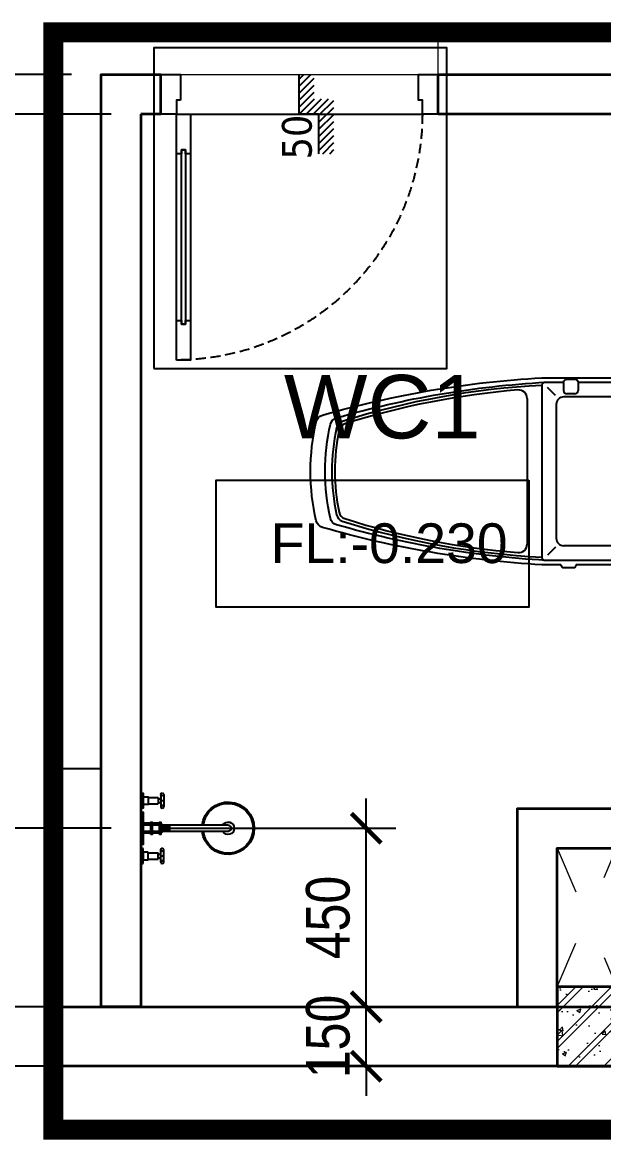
# Model space of a CAD drawing. Header units: inches. Extents: x 236662 to 497023, y -248575 to 81795.
# Drawn here: x 284424 to 285890, y -189778 to -186962 of the extents above; entities that cross this region are included whole.
import ezdxf
from ezdxf.enums import TextEntityAlignment as Align
from ezdxf.xclip import XClip

# ---------------------------------------------------------------- set-up
doc = ezdxf.new("R2010")
doc.units = ezdxf.units.IN
doc.header["$LTSCALE"] = 10
doc.header["$MEASUREMENT"] = 0
for name, pattern in [('ACAD_ISO02W100', [15, 12, -3]), ('ACAD_ISO03W100', [30, 12, -18]), ('CENTER', [2, 1.25, -0.25, 0.25, -0.25]), ('DASHED2', [0.375, 0.25, -0.125]), ('HIDDEN', [0.375, 0.25, -0.125])]:
    doc.linetypes.add(name, pattern=pattern)
for name, color, linetype in [('01. HP_TEXT', 9, 'Continuous'), ('04. HP_CUA', 153, 'Continuous'), ('07. HP_KY HIEU', 43, 'Continuous'), ('07. HP_KY HIEU @ 1', 43, 'Continuous'), ('08. HP_DIM', 118, 'Continuous'), ('10. HP_VAT DUNG 1', 144, 'Continuous')]:
    doc.layers.add(name, color=color, linetype=linetype)
for name, color, linetype, lineweight in [('02. HP_BE TONG', 1, 'Continuous', 35), ('03. HP_TUONG', 2, 'Continuous', 35), ('05. HP_TRUC', 251, 'CENTER', 5), ('06. HP_THAY 2', 147, 'Continuous', 13), ('09_HP_HATCH', 8, 'Continuous', 5), ('14. HP_OPENING', 250, 'ACAD_ISO03W100', 5)]:
    doc.layers.add(name, color=color, linetype=linetype, lineweight=lineweight)
doc.styles.add('BAOANNOTE', font='arial.ttf', dxfattribs={"width": 0.8})
doc.styles.get("Standard").update_dxf_attribs({"font": 'arial.ttf'})
doc.styles.add('Tahoma', font='tahoma.ttf')
doc.styles.add('TEXT (none)', font='arial.ttf')
doc.styles.add('text2', font='VHELVCN.TTF')
doc.dimstyles.new('AL-100', dxfattribs={"dimtxt": 220, "dimasz": 150, "dimexe": 150, "dimexo": 150, "dimgap": 80, "dimtad": 1, "dimdec": 0, "dimzin": 9, "dimtxsty": 'text2', "dimblk": 'ARCHTICK', "dimcen": 1, "dimdle": 150, "dimclrd": 256, "dimclre": 256, "dimclrt": 7, "dimadec": 0, "dimazin": 0, "dimtfac": 1, "dimtdec": 0, "dimtix": 1, "dimtmove": 2, "dimatfit": 3, "dimldrblk": 'ARCHTICK', "dimfxl": 1, "dimtolj": 1, "dimtzin": 0, "dimlwd": -1, "dimlwe": -1, "dimarcsym": 0})
doc.dimstyles.new('AL-100 (1-50)', dxfattribs={"dimscale": 0.5, "dimtxt": 220, "dimasz": 150, "dimexe": 150, "dimexo": 150, "dimgap": 80, "dimtad": 1, "dimdec": 0, "dimzin": 9, "dimtxsty": 'text2', "dimblk": 'ARCHTICK', "dimcen": 1, "dimdle": 150, "dimclrd": 256, "dimclre": 256, "dimclrt": 7, "dimadec": 0, "dimazin": 0, "dimtfac": 1, "dimtdec": 0, "dimtix": 1, "dimtmove": 2, "dimatfit": 3, "dimldrblk": 'ARCHTICK', "dimfxl": 1, "dimtolj": 1, "dimtzin": 0, "dimlwd": -1, "dimlwe": -1, "dimarcsym": 0})

# ---------------------------------------------------------------- blocks, each defined once
blk = doc.blocks.new('_ArchTick')
at = {"color": 0, "linetype": 'ByBlock', "const_width": 0.15}
blk.add_lwpolyline([(-0.5, -0.5), (0.5, 0.5)], dxfattribs=at)
blk = doc.blocks.new('*D1345')
at = {"layer": '08. HP_DIM', "transparency": 16777216}
for p, q in [((-5450, -3750), (-5450, -4736.263360755111)), ((-9.184850993605149e-15, -3750), (-6.957606438685803e-14, -4736.263360755111)), ((-5600, -4586.263360755111), (149.9999999999999, -4586.263360755111))]:
    blk.add_line(p, q, dxfattribs=at)
at = {"layer": 'Defpoints', "color": 0, "transparency": 16777216}
for p in [(-5450, -3600), (0, -3600), (-6.039121339325288e-14, -4586.263360755111)]:
    blk.add_point(p, dxfattribs=at)
at = {"layer": '08. HP_DIM', "transparency": 16777216, "xscale": 150, "yscale": 150, "zscale": 150, "rotation": 180}
blk.add_blockref('_ArchTick', (-5450, -4586.263360755111), dxfattribs=at)
at = {"layer": '08. HP_DIM', "transparency": 16777216, "xscale": 150, "yscale": 150, "zscale": 150}
blk.add_blockref('_ArchTick', (-6.039121339325288e-14, -4586.263360755111), dxfattribs=at)
at = {"layer": '08. HP_DIM', "color": 7, "transparency": 16777216, "insert": (-2725, -4396.263360755111), "char_height": 220, "attachment_point": 5, "style": 'text2'}
blk.add_mtext('\\A1;5450', dxfattribs=at)
blk = doc.blocks.new('*D1346')
at = {"layer": '08. HP_DIM', "transparency": 16777216}
for p, q in [((-15000, -3750), (-15000, -5199.097414582066)), ((-9.184850993605149e-15, -3750), (-9.791647651463673e-14, -5199.097414582066)), ((-15150, -5049.097414582066), (149.9999999999999, -5049.097414582066))]:
    blk.add_line(p, q, dxfattribs=at)
at = {"layer": 'Defpoints', "color": 0, "transparency": 16777216}
for p in [(-15000, -3600), (0, -3600), (-8.873162552103158e-14, -5049.097414582066)]:
    blk.add_point(p, dxfattribs=at)
at = {"layer": '08. HP_DIM', "transparency": 16777216, "xscale": 150, "yscale": 150, "zscale": 150, "rotation": 180}
blk.add_blockref('_ArchTick', (-15000, -5049.097414582066), dxfattribs=at)
at = {"layer": '08. HP_DIM', "transparency": 16777216, "xscale": 150, "yscale": 150, "zscale": 150}
blk.add_blockref('_ArchTick', (-8.873162552103158e-14, -5049.097414582066), dxfattribs=at)
at = {"layer": '08. HP_DIM', "color": 7, "transparency": 16777216, "insert": (-8000, -4856.750747915416), "char_height": 220, "attachment_point": 5, "style": 'text2'}
blk.add_mtext('\\A1;15000', dxfattribs=at)
blk = doc.blocks.new('COT')
at = {"layer": '09_HP_HATCH'}
h = blk.add_hatch(dxfattribs=at)
h.set_pattern_fill('CHAU-01', color=256, scale=15, pattern_type=2)
h.set_pattern_definition([(49.99999999999999, (-55276.96531282458, -37444.20155818248), (107.589027390113, -9.412820247389266), [11.25, -123.75]), (355, (-55276.96531282458, -37444.20155818248), (-20.81270004195, 112.8288200550018), [9, -99]), (100.4514, (-55267.99956082459, -37444.98595918248), (86.77640725710323, 103.415931309143), [9.5610285, -105.1713168]), (46.18420000000001, (-55276.96531282458, -37414.20155818248), (160.0861572938467, -24.82785214935271), [16.875, -185.625]), (96.6356, (-55263.62480107458, -37416.27055423248), (140.1994058323055, 146.1176806350663), [14.3415432, -157.75695]), (351.1842, (-55276.96531282458, -37414.20155818248), (140.1992917700441, 146.1177901387987), [13.5, -148.5]), (21, (-55261.96531282458, -37421.70155818248), (89.53605781776925, -60.39283359980082), [11.25, -123.75]), (326.0000000000001, (-55261.96531282458, -37421.70155818248), (36.49729978823726, 108.772506757028), [9, -99]), (71.4514, (-55254.50397787458, -37426.73429908248), (126.0333942872235, 48.37957450649286), [9.5610285, -105.1713168]), (37.50000000000001, (-55276.96531282458, -37444.20155818248), (1.8239782975936, 49.93407807469672), [0, -97.8, 0, -100.5, 0, -99.375]), (7.499999999999999, (-55276.96531282458, -37444.20155818248), (39.46043061632229, 59.16175678235403), [0, -57.3, 0, -95.55, 0, -37.875]), (327.5, (-55310.41531282458, -37444.20155818248), (80.07336542586135, -3.383230760156963), [0, -37.5, 0, -117, 0, -155.25]), (317.5, (-55325.41531282458, -37444.20155818248), (87.47792540135794, 15.01574734984766), [0, -48.75, 0, -77.69999999999999, 0, -110.25]), (45, (-55276.96531282458, -37444.20155818248), (-45.07805730064241, 45.07805730064241), []), (45, (-55276.96531282458, -37425.82655818248), (-45.07805730064241, 45.07805730064241), [])])
h.paths.add_polyline_path([(0, -200), (300, -200), (300, 0), (0, 0)])
at = {"layer": '02. HP_BE TONG'}
blk.add_lwpolyline([(0, -200), (300, -200), (300, 0), (0, 0)], close=True, dxfattribs=at)
blk = doc.blocks.new('ádasdwdczxzc')
at = {"layer": '03. HP_TUONG'}
for p in [(-15000, 3599.999999999993), (-9750, 3599.999999999993), (-5550, 3599.999999999993), (-300, 3599.999999999993), (-15000, 199.9999999999927), (-9750, 199.9999999999927), (-5550, 199.9999999999927), (-300, 199.9999999999927)]:
    blk.add_blockref('COT', p, dxfattribs=at)
blk = doc.blocks.new('Level mark - Plan 2')
blk.add_lwpolyline([(12.52534868701946, 0.4000000000000021), (12.52534868701946, 3.600000000000005), (4.641523464083548, 3.600000000000005), (4.641523464083548, 0.4000000000000021)], close=True)
at = {"style": 'BAOANNOTE', "flags": 8}
blk.add_attdef('FL%%P0.000', text='', height=2, dxfattribs=at).set_placement((9, 2.000000000000004), align=Align.MIDDLE_CENTER)
blk = doc.blocks.new('Step Symbol - Metric')
h = blk.add_hatch()
h.set_pattern_fill('_USER', color=0, angle=45, style=0, pattern_type=0)
h.set_pattern_definition([(45, (0, 4), (-0.7071067811865475, 0.7071067811865476), [])])
h.paths.add_polyline_path([(8, 0), (8, -3), (-3, -3), (-3, 1), (-8, 1), (-8, 4), (0, 4), (0, 0)])
at = {"color": 0}
blk.add_lwpolyline([(8, 0), (0, 0), (0, 4), (-8, 4)], dxfattribs=at)
blk.add_attdef('Step', (2, 2), '', height=3, dxfattribs=at)
blk = doc.blocks.new('*D566')
at = {"layer": '08. HP_DIM', "transparency": 16777216}
for p, q in [((285290.9972002578, -189442.8947221009), (285290.9972002578, -189367.8947221009)), ((285697.5981891787, -189442.8947221009), (285215.9972002578, -189442.8947221009)), ((285290.9972002578, -189592.8947221009), (285290.9972002578, -189442.8947221009)), ((285697.5981891787, -189592.8947221009), (285215.9972002578, -189592.8947221009)), ((285290.9972002578, -189592.8947221009), (285290.9972002578, -189667.8947221009))]:
    blk.add_line(p, q, dxfattribs=at)
at = {"layer": 'Defpoints', "color": 0, "transparency": 16777216}
for p in [(285290.9972002578, -189442.8947221009), (285772.5981891787, -189442.8947221009), (285772.5981891787, -189592.8947221009)]:
    blk.add_point(p, dxfattribs=at)
at = {"layer": '08. HP_DIM', "transparency": 16777216, "xscale": 75, "yscale": 75, "zscale": 75}
for p, rotation in [((285290.9972002578, -189442.8947221009), 270), ((285290.9972002578, -189592.8947221009), 90)]:
    blk.add_blockref('_ArchTick', p, dxfattribs=dict(at, rotation=rotation))
at = {"layer": '08. HP_DIM', "color": 7, "transparency": 16777216, "insert": (285194.8238669243, -189517.894722101), "char_height": 110, "attachment_point": 5, "rotation": 90, "style": 'text2'}
blk.add_mtext('\\A1;150', dxfattribs=at)
blk = doc.blocks.new('*D567')
at = {"layer": '08. HP_DIM', "transparency": 16777216}
for p, q in [((285290.9972002581, -189517.8947221009), (285290.9972002581, -188918.1515909257)), ((284797.5958490694, -188993.1515909257), (285365.9972002581, -188993.1515909257)), ((285697.5981891787, -189442.8947221009), (285215.9972002581, -189442.8947221009))]:
    blk.add_line(p, q, dxfattribs=at)
at = {"layer": 'Defpoints', "color": 0, "transparency": 16777216}
for p in [(284722.5958490694, -188993.1515909257), (285290.9972002581, -188993.1515909257), (285772.5981891787, -189442.8947221009)]:
    blk.add_point(p, dxfattribs=at)
at = {"layer": '08. HP_DIM', "transparency": 16777216, "xscale": 75, "yscale": 75, "zscale": 75}
for p, rotation in [((285290.9972002581, -188993.1515909257), 90), ((285290.9972002581, -189442.8947221009), 270)]:
    blk.add_blockref('_ArchTick', p, dxfattribs=dict(at, rotation=rotation))
at = {"layer": '08. HP_DIM', "color": 7, "transparency": 16777216, "insert": (285194.8238669247, -189218.0231565133), "char_height": 110, "attachment_point": 5, "rotation": 90, "style": 'text2'}
blk.add_mtext('\\A1;450', dxfattribs=at)
blk = doc.blocks.new('*D568')
at = {"layer": '08. HP_DIM', "transparency": 16777216}
for p, q in [((284140.9972002585, -187092.8947221069), (284140.9972002585, -187017.8947221069)), ((284547.5981891787, -187092.8947221069), (284065.9972002585, -187092.8947221069)), ((284140.9972002585, -187192.8947221009), (284140.9972002585, -187092.8947221069)), ((284647.5981891787, -187192.8947221009), (284065.9972002585, -187192.8947221009)), ((284140.9972002585, -187192.8947221009), (284140.9972002585, -187267.8947221009))]:
    blk.add_line(p, q, dxfattribs=at)
at = {"layer": 'Defpoints', "color": 0, "transparency": 16777216}
for p in [(284140.9972002585, -187092.8947221069), (284622.5981891787, -187092.8947221069), (284722.5981891787, -187192.8947221009)]:
    blk.add_point(p, dxfattribs=at)
at = {"layer": '08. HP_DIM', "transparency": 16777216, "xscale": 75, "yscale": 75, "zscale": 75}
for p, rotation in [((284140.9972002585, -187092.8947221069), 270), ((284140.9972002585, -187192.8947221009), 90)]:
    blk.add_blockref('_ArchTick', p, dxfattribs=dict(at, rotation=rotation))
at = {"layer": '08. HP_DIM', "color": 7, "transparency": 16777216, "insert": (284044.823866925, -187142.894722104), "char_height": 110, "attachment_point": 5, "rotation": 90, "style": 'text2'}
blk.add_mtext('\\A1;100', dxfattribs=at)
blk = doc.blocks.new('*D576')
at = {"layer": '08. HP_DIM', "transparency": 16777216}
for p, q in [((284140.9972002587, -187117.8947221009), (284140.9972002587, -189068.1515909257)), ((284647.5981891787, -187192.8947221009), (284065.9972002587, -187192.8947221009)), ((284647.5958490694, -188993.1515909257), (284065.9972002587, -188993.1515909257))]:
    blk.add_line(p, q, dxfattribs=at)
at = {"layer": 'Defpoints', "color": 0, "transparency": 16777216}
for p in [(284722.5981891787, -187192.8947221009), (284140.9972002587, -188993.1515909257), (284722.5958490694, -188993.1515909257)]:
    blk.add_point(p, dxfattribs=at)
at = {"layer": '08. HP_DIM', "transparency": 16777216, "xscale": 75, "yscale": 75, "zscale": 75}
for p, rotation in [((284140.9972002587, -187192.8947221009), 90), ((284140.9972002587, -188993.1515909257), 270)]:
    blk.add_blockref('_ArchTick', p, dxfattribs=dict(at, rotation=rotation))
at = {"layer": '08. HP_DIM', "color": 7, "transparency": 16777216, "insert": (284044.8238669253, -188093.0231565133), "char_height": 110, "attachment_point": 5, "rotation": 90, "style": 'text2'}
blk.add_mtext('\\A1;1800', dxfattribs=at)
blk = doc.blocks.new('*D577')
at = {"layer": '08. HP_DIM', "transparency": 16777216}
for p, q in [((284140.9972002589, -188918.1515909257), (284140.9972002589, -189517.8947221029)), ((284647.5958490694, -188993.1515909257), (284065.9972002589, -188993.1515909257)), ((284547.5981891785, -189442.8947221029), (284065.9972002589, -189442.8947221029))]:
    blk.add_line(p, q, dxfattribs=at)
at = {"layer": 'Defpoints', "color": 0, "transparency": 16777216}
for p in [(284722.5958490694, -188993.1515909257), (284140.9972002589, -189442.8947221029), (284622.5981891785, -189442.8947221029)]:
    blk.add_point(p, dxfattribs=at)
at = {"layer": '08. HP_DIM', "transparency": 16777216, "xscale": 75, "yscale": 75, "zscale": 75}
for p, rotation in [((284140.9972002589, -188993.1515909257), 90), ((284140.9972002589, -189442.8947221029), 270)]:
    blk.add_blockref('_ArchTick', p, dxfattribs=dict(at, rotation=rotation))
at = {"layer": '08. HP_DIM', "color": 7, "transparency": 16777216, "insert": (284044.8238669255, -189218.0231565144), "char_height": 110, "attachment_point": 5, "rotation": 90, "style": 'text2'}
blk.add_mtext('\\A1;450', dxfattribs=at)
blk = doc.blocks.new('*D578')
at = {"layer": '08. HP_DIM', "transparency": 16777216}
for p, q in [((284140.9972002592, -189442.8947221029), (284140.9972002592, -189367.8947221029)), ((284547.5981891785, -189442.8947221029), (284065.9972002592, -189442.8947221029)), ((284140.9972002592, -189442.8947221029), (284140.9972002592, -189592.894722101)), ((285997.5981891787, -189592.894722101), (284065.9972002592, -189592.894722101)), ((284140.9972002592, -189592.894722101), (284140.9972002592, -189667.894722101))]:
    blk.add_line(p, q, dxfattribs=at)
at = {"layer": 'Defpoints', "color": 0, "transparency": 16777216}
for p in [(284622.5981891785, -189442.8947221029), (284140.9972002592, -189592.894722101), (286072.5981891787, -189592.894722101)]:
    blk.add_point(p, dxfattribs=at)
at = {"layer": '08. HP_DIM', "transparency": 16777216, "xscale": 75, "yscale": 75, "zscale": 75}
for p, rotation in [((284140.9972002592, -189442.8947221029), 270), ((284140.9972002592, -189592.894722101), 90)]:
    blk.add_blockref('_ArchTick', p, dxfattribs=dict(at, rotation=rotation))
at = {"layer": '08. HP_DIM', "color": 7, "transparency": 16777216, "insert": (284044.8238669257, -189517.894722102), "char_height": 110, "attachment_point": 5, "rotation": 90, "style": 'text2'}
blk.add_mtext('\\A1;150', dxfattribs=at)
blk = doc.blocks.new('FDGGDFGDFGDFGFD')
at = {"color": 252}
for p, q in [((-179.9999999988941, 204.7499999987194), (-179.9999999988941, -204.7499999986321)), ((-146.7221141288173, 181.8006801813899), (-165.8864265785669, 200.9779275346664)), ((-127.375466094818, 212.849999998667), (-127.375466094818, 193.9499999987893)), ((-92.27546609507408, 212.849999998667), (-92.27546609507408, 193.9499999987893)), ((-215.0999999986379, 174.9621921248327), (-215.0999999986379, -174.9621921247744)), ((-5.820766091346741e-11, 178.6499999988882), (-126.8999999992084, 178.6499999988882)), ((-100.3754660949926, 185.8499999988417), (-119.2754660948995, 185.8499999988417)), ((-144.899999999092, 160.6499999990046), (-144.899999999092, -160.6499999989173)), ((-146.7221141288173, -181.8006801813026), (-165.8864265785669, -200.9779275346082)), ((-5.820766091346741e-11, -178.6499999988009), (-126.8999999992084, -178.6499999988009))]:
    blk.add_line(p, q, dxfattribs=at)
blk.add_lwpolyline([(-100.3754660949926, 220.9499999986147, -0.3819660112501041), (-92.32562137610512, 213.7499999986612), (-9, 213.7499999986612, -0.4142135623730951), (-5.820766091346741e-11, 204.7499999987194), (-5.820766091346741e-11, -204.7499999986321, -0.4142135623730951), (-9, -213.749999998603), (-170.9999999989523, -213.749999998603, -0.0564364370655281), (-673.1661033733981, -128.2105084770883, -0.2718575235499975), (-687.2789320406737, -113.3153966435057, -0.1145472182879914), (-687.1546774774324, 113.3715082927083, -0.2715780745762616), (-673.0457952047, 128.2452921960794, -0.0564225622034206), (-170.9999999989523, 213.7499999986612), (-127.3253108139033, 213.7499999986612, -0.3819660112501042), (-119.2754660948995, 220.9499999986147)], format="xyb", close=True, dxfattribs=at)
blk.add_lwpolyline([(-236.9977625434985, 195.1602102679317), (-236.9978155011195, 195.1602059842553)], close=True, dxfattribs=at)
for centre, radius, start, end in [((-85.00576738244854, -1683.823519866244), 1892.321063672623, 92.87428353285412, 107.6553580714003), ((-85.01164305140264, -1683.781239714037), 1885.078447433602, 94.6245441758121, 107.5276549768078), ((-235.3639867772581, 174.9621921248327), 20.26398677862689, 0, 94.62461857228321), ((-170.9999999989523, 204.7499999987194), 8.999999999941785, 90, 180), ((-119.2754660948995, 193.9499999987893), 8.09999999994761, 180, 270), ((-100.3754660949926, 193.9499999987893), 8.09999999994761, 270, 0), ((-126.8999999992084, 160.6499999990046), 17.99999999988357, 90, 180), ((-652.7832757658907, 100.0560725173855), 20.26398677862689, 107.6553580714003, 167.5058675054793), ((-646.6305329012102, 94.45305171996006), 20.26398677862689, 107.5276549768078, 168.1004920130086), ((-201.2406712780357, 2.91038304567337e-11), 482.7593287175858, 167.5058675054793, 192.4941324945207), ((-195.5685613050591, -0.5965690602606628), 481.2318084654036, 168.1004920130086, 191.7373468030773), ((-652.7832757658907, -100.0560725173273), 20.26398677862689, 192.4941324945207, 252.3446419285997), ((-646.8977398388088, -94.36919424845837), 20.26398677862689, 191.7373468030773, 252.4639596688565), ((-85.00576738244854, 1683.823519866331), 1892.321063672623, 252.3446419285997, 267.1257164671459), ((-85.00576738244854, 1683.823519866331), 1885.121063672669, 252.4639596688565, 265.3753814277168), ((-126.8999999992084, -160.6499999989173), 17.99999999988357, 180, 270), ((-235.3639867772581, -174.9621921247744), 20.26398677862689, 265.3753814277168, 0), ((-170.9999999989523, -204.7499999986321), 8.999999999941785, 180, 270)]:
    blk.add_arc(centre, radius, start, end, dxfattribs=at)
blk = doc.blocks.new('xi bet')
blk.add_lwpolyline([(-4710337.241941481, 6048009.756053608), (-4710167.141941438, 6048009.756053608, 0.4142135623730951), (-4710157.691941437, 6048019.20605361), (-4710157.691941437, 6048449.181053721, 0.4142135623730951), (-4710167.141941438, 6048458.631053723), (-4710254.633843907, 6048458.631053723, 0.3819660112500659), (-4710263.086180864, 6048466.191053727), (-4710282.931180868, 6048466.191053727, 0.3819660112500354), (-4710291.383517826, 6048458.631053723), (-4710337.241941481, 6048458.631053723, 0.0564225622034208), (-4710864.390026588, 6048368.851110508, 0.2715780745762673), (-4710879.20435298, 6048353.233637405, 0.1145472182880022), (-4710879.334820271, 6048115.212387158, 0.2718575235500133), (-4710864.516350166, 6048099.572519729, 0.0564364370655258)], format="xyb", close=True)
at = {"linetype": 'Continuous', "xscale": -1, "rotation": 180}
blk.add_blockref('FDGGDFGDFGDFGFD', (-4710157.691941437, 6048234.193553668), dxfattribs=at)
blk = doc.blocks.new('voisen')
for p, q in [((-0.0006415542447939515, 50.84757387742866), (0.0006415542447939515, 88.57217269286048)), ((0, -108.4472534817178), (0, 108.4472534817178)), ((0.0006415542447939515, 88.57217269286048), (6.288074690091889, 88.57195884146495)), ((6.288074690091889, 88.57195884146495), (6.286791581660509, 50.84736002603313)), ((6.287112358782906, 60.27850972994929), (6.287753912969492, 79.140809137607)), ((6.286791581660509, 50.84736002603313), (-0.0006415542447939515, 50.84757387742866)), ((220.0601598834619, 7.859291424509138), (6.287433139514178, 7.859291424509138)), ((220.0601598836947, -7.859291424509138), (6.287433139630593, -7.859291424276307))]:
    blk.add_line(p, q)
at = {"color": 251}
for p, q in [((50.29998477798654, 85.2687655974878), (50.29892626754008, 54.14755935093854)), ((57.84490454115439, 85.26850897580152), (57.84384603059152, 54.14730272925226)), ((18.86197863059351, 60.27808202710003), (6.287112358782906, 60.27850972994929)), ((6.287753912969492, 79.140809137607), (18.8626201847801, 79.14038143475773)), ((18.8626201847801, 79.14038143475773), (18.86197863059351, 60.27808202710003)), ((18.86203209304949, 61.84992929955479), (44.01175560354022, 61.84907207457582)), ((18.86256672156742, 77.56851213931805), (44.01228704390815, 77.56765491445549)), ((44.01228704390815, 77.56765491445549), (44.01175560354022, 61.84907207457582)), ((44.01187322178157, 65.30716029932955), (50.29930582636734, 65.30694751063129)), ((44.01217261463171, 74.10959235188784), (50.29960309370654, 74.10937743785325)), ((50.29960309370654, 74.10937743785325), (50.29930582636734, 65.30694751063129)), ((50.29945552279241, 69.70816247421317), (57.84437528584385, 69.70790585252689)), ((25.14930484077195, 12.57572167733451), (6.287005433114246, 12.57508012314793)), ((47.1553208163823, 12.57647015718976), (28.2930214087246, 12.57582860300317)), ((53.23188481893158, 6.289243693172466), (53.23231252172263, -6.285622578521725)), ((53.23188481893158, 6.289243693230674), (53.23231252172263, -6.285622578521725)), ((54.48937144613592, 6.289286463521421), (54.48979914886877, -6.285579808230978)), ((56.24180559907109, 6.289346067991573), (56.24223330186214, -6.285520203760825)), ((57.47835316864075, 6.289388126111589), (57.47878087143181, -6.285478145640809)), ((58.25118423538515, 6.289414412050974), (58.25161193817621, -6.285451859759632)), ((58.79215705074603, 6.289432811900042), (58.79258475353708, -6.285433459852356)), ((62.7685760151362, 6.289568060019519), (62.76900371792726, -6.285298211732879)), ((64.21733646688517, 6.289617335831281), (64.21776416967623, -6.285248935921118)), ((65.45388403639663, 6.289659393951297), (65.45431173918769, -6.285206877801102)), ((66.22671510319924, 6.289685679890681), (66.22714280593209, -6.285180591919925)), ((66.76768791856011, 6.289704079681542), (66.76811562129296, -6.285162192070857)), ((66.90817829966545, 6.289708858181257), (66.90860600245651, -6.285157413629349)), ((66.90817829966545, 6.289708858181257), (66.90860600245651, -6.285157413629349)), ((67.08233992918395, 6.289714781800285), (67.0827676319168, -6.285151489952113)), ((67.62331274454482, 6.289733181649353), (67.62374044727767, -6.285133090103045)), ((68.39614381128922, 6.289759467588738), (68.39657151408028, -6.285106804163661)), ((69.63269138080068, 6.289801525708754), (69.63311908359174, -6.285064746101853)), ((71.04778058413649, 6.289849656575825), (71.04820828692755, -6.285016615176573)), ((72.30526721134083, 6.289892426866572), (72.30569491413189, -6.284973844885826)), ((25.15016024635406, -12.57401086622849), (6.287860838638153, -12.57465242035687)), ((47.15617622196442, -12.57326238631504), (28.29387681430671, -12.57390394050162)), ((50.29998477798654, -85.26555782614741), (50.29892626754008, -54.14435157959815)), ((57.84490454115439, -85.26530120446114), (57.84384603064973, -54.14409495791188)), ((18.86203209304949, -61.8467215282144), (44.01175560354022, -61.84586430323543)), ((18.86256672156742, -77.56530436797766), (44.01228704396635, -77.5644471430569)), ((44.01228704396635, -77.5644471430569), (44.01175560354022, -61.84586430323543)), ((44.01187322178157, -65.30395252798917), (50.29930582636734, -65.3037397392909)), ((44.01217261463171, -74.10638458054746), (50.29960309370654, -74.10616966651287)), ((50.29960309370654, -74.10616966651287), (50.29930582636734, -65.3037397392909)), ((50.29945552279241, -69.70495470287278), (57.84437528590206, -69.7046980811865))]:
    blk.add_line(p, q, dxfattribs=at)
for points in [[(-0.001390034041833133, 40.86831538326805), (0.001390034041833133, -40.86831538326805), (6.288823169888929, -40.86810153193073), (6.28604310186347, 40.86852923466358)], [(0, 15.71858284878545), (6.287433139514178, 15.71858284901828), (6.287433139397763, -15.71858284878545), (0, -15.71858284878545)], [(0.0006415542447939515, -88.56896492152009), (6.288074690091889, -88.56875107012456), (6.286791581660509, -50.84415225469274), (-0.0006415542447939515, -50.84436610608827)]]:
    blk.add_lwpolyline(points, close=True)
for points in [[(25.14919791510329, 15.71943824528717), (25.15026717202272, -15.71772743418114), (28.29398373997537, -15.71762050845427), (28.29291448305594, 15.71954517095583)], [(47.15521389071364, 15.72018672514241), (47.15628314763308, -15.7169789543259), (50.29999971558573, -15.71687202859903), (50.29893045866629, 15.72029365081107)], [(53.23188481893158, 6.289243693172466), (53.23231252172263, -6.285622578521725), (72.30569491413189, -6.284973844885826), (72.30526721134083, 6.289892426866572)], [(6.287112358782906, -60.27530195860891), (6.2877539130277, -79.13760136626661), (18.8626201847801, -79.13717366341734), (18.86197863059351, -60.27487425575964)]]:
    blk.add_lwpolyline(points, close=True, dxfattribs=at)
for radius, start, end in [(66.01804796506076, 186.8371411684689, 173.1628588315311), (62.87433139529596, 187.1807557814822, 172.8192442185178), (15.71858284882399, 210.0000000000624, 149.9999999999376), (7.859291424410387, 270, 90)]:
    blk.add_arc((220.0601598835783, 2.328306436538696e-10), radius, start, end)
for start, end in [(23.74226278068156, 53.62996775881427), (306.3739297880124, 336.2616347645368)]:
    blk.add_arc((41.03796263947152, 0.001395804167259485), 15.61738421191358, start, end, dxfattribs=at)
blk.add_ellipse((54.07244465954136, 85.26863728667377), major_axis=(-2.667531965546926, 2.667531965546927), ratio=0.9999999999982435, start_param=5.497753131275358, end_param=11.78093843845494, dxfattribs=at)
at = {"color": 251, "extrusion": (0, 0, -1)}
blk.add_ellipse((54.07138614909491, 54.14743104006629), major_axis=(-2.667531965579067, 2.667531965579067), ratio=0.9999999999741468, start_param=3.927024829521499, end_param=10.21021013670109, dxfattribs=at)
at = {"color": 251}
blk.add_ellipse((54.07138614909491, -54.14422326878412), major_axis=(-0.0001283108443049733, 3.772459881562152), ratio=0.9999999999924211, dxfattribs=at)
at = {"color": 251, "extrusion": (0, 0, -1)}
blk.add_ellipse((54.07244465954136, -85.26542951533338), major_axis=(0.0001283108443049733, -3.772459881562152), ratio=0.9999999999924211, dxfattribs=at)
blk = doc.blocks.new('NOITHATTANG1')
at = {"layer": '06. HP_THAY 2'}
blk.add_line((-599.9999999997672, 2499.999999993248), (-599.9999999997672, 2803.242551720119), dxfattribs=at)
at = {"layer": '10. HP_VAT DUNG 1'}
blk.add_lwpolyline([(-1450, 150), (-1450, 749.9999999984284), (-5400.000000001397, 750), (-5400.000000001397, 150), (-1450.000000000233, 149.9999999979918)], dxfattribs=at)
at = {"layer": '10. HP_VAT DUNG 1', "extrusion": (0, 0, -1), "xscale": 1.049999999813735, "yscale": 1.049999999813735, "zscale": -1.049999999813735, "rotation": 180}
blk.add_blockref('xi bet', (-4945515.575661172, 6352145.440269119), dxfattribs=at)
at = {"layer": '10. HP_VAT DUNG 1', "xscale": -0.9999999999999993, "rotation": 179.998763653426}
blk.add_blockref('voisen', (-1350.00234010932, 599.7431311752298), dxfattribs=at)
blk = doc.blocks.new('*U33')
at = {"ltscale": 100}
for p, q in [((39.99999999999999, 620.0000000005821), (39.99999999708962, 200.0000000005239)), ((74.99999999708962, 200.0000000007944), (75, 620.0000000008527))]:
    blk.add_line(p, q, dxfattribs=at)
at = {"color": 8, "ltscale": 100}
blk.add_line((39.99999999854481, 100.0000000005239), (659.999999998603, 99.99999999950523), dxfattribs=at)
at = {"ltscale": 100}
for points in [[(39.9999999985448, 720.0000000005821), (39.99999999999999, 620.0000000005821), (52.49999999999999, 620.0000000008235), (52.49999999988358, 630.0000000008235), (62.49999999988358, 630.0000000009254), (62.49999999999999, 620.0000000009254), (75, 620.0000000008527), (74.99999999854481, 720.0000000008527)], [(62.49999999708962, 200.0000000008672), (62.49999999720603, 190.0000000008672), (52.49999999720603, 190.0000000007653), (52.49999999708962, 200.0000000007653), (39.99999999708962, 200.0000000005239), (39.99999999854481, 100.0000000005239), (74.99999999854481, 100.0000000008235), (74.99999999708962, 200.0000000007944)], [(49.99999999923966, 65.0000000007276), (39.99999999923966, 65.00000000052387), (39.99999999854481, 100.0000000005239), (-1.455191522836685e-09, 100), (0, 0), (50, 7.275957614183426e-10)], [(699.9999999985448, 100), (659.999999998603, 99.99999999950523), (659.9999999992979, 64.99999999950523), (649.9999999992979, 64.99999999928696), (650.0000000000582, -7.130438461899757e-10), (700.0000000000582, 0)]]:
    blk.add_lwpolyline(points, close=True, dxfattribs=at)
at = {"color": 8, "ltscale": 100}
blk.add_lwpolyline([(62.49999999988358, 630.0000000009254), (52.49999999988358, 630.0000000008235), (52.49999999720603, 190.0000000007653), (62.49999999720603, 190.0000000008672)], close=True, dxfattribs=at)
at = {"color": 8, "linetype": 'HIDDEN', "ltscale": 10}
blk.add_arc((39.99999999854481, 100.0000000005239), 620.0000000000582, 359.9999999999189, 90, dxfattribs=at)
blk = doc.blocks.new('*U284')
for p, q in [((105, 100), (572.5, 100)), ((712.5, 100), (1180, 100)), ((1787.5, 100), (1320, 100)), ((2395, 100), (1927.5, 100)), ((105, 65), (572.5, 65)), ((712.5, 65), (1180, 65)), ((1787.5, 65), (1320, 65)), ((2395, 65), (1927.5, 65)), ((50, 0), (2450, 0))]:
    blk.add_line(p, q)
for points in [[(50, 65), (50, 0), (0, 0), (0, 100), (35, 100), (35, 65)], [(95, 78.5), (105, 78.5), (105, 65), (35, 65), (35, 100), (105, 100), (105, 86.5), (95, 86.5)], [(642.5, 65), (572.5, 65), (572.5, 78.5), (582.5, 78.5), (582.5, 86.5), (572.5, 86.5), (572.5, 100), (642.5, 100)], [(702.5, 78.5), (712.5, 78.5), (712.5, 65), (642.5, 65), (642.5, 100), (712.5, 100), (712.5, 86.5), (702.5, 86.5)], [(1250, 65), (1180, 65), (1180, 78.5), (1190, 78.5), (1190, 86.5), (1180, 86.5), (1180, 100), (1250, 100)], [(1250, 65), (1320, 65), (1320, 78.5), (1310, 78.5), (1310, 86.5), (1320, 86.5), (1320, 100), (1250, 100)], [(1797.5, 78.5), (1787.5, 78.5), (1787.5, 65), (1857.5, 65), (1857.5, 100), (1787.5, 100), (1787.5, 86.5), (1797.5, 86.5)], [(1857.5, 65), (1927.5, 65), (1927.5, 78.5), (1917.5, 78.5), (1917.5, 86.5), (1927.5, 86.5), (1927.5, 100), (1857.5, 100)], [(2405, 78.5), (2395, 78.5), (2395, 65), (2465, 65), (2465, 100), (2395, 100), (2395, 86.5), (2405, 86.5)], [(2450, 65), (2450, 0), (2500, 0), (2500, 100), (2465, 100), (2465, 65)]]:
    blk.add_lwpolyline(points, close=True)
at = {"color": 8}
for points in [[(95, 86.5), (95, 78.5), (582.5, 78.5), (582.5, 86.5)], [(702.5, 86.5), (702.5, 78.5), (1190, 78.5), (1190, 86.5)], [(1797.5, 86.5), (1797.5, 78.5), (1310, 78.5), (1310, 86.5)], [(2405, 86.5), (2405, 78.5), (1917.5, 78.5), (1917.5, 86.5)]]:
    blk.add_lwpolyline(points, close=True, dxfattribs=at)
blk = doc.blocks.new('CUATNAG1')
at = {"layer": '04. HP_CUA', "const_width": 25}
for points in [[(-14975, 3000), (-14875, 3000), (-14875, 3025), (-14975, 3025)], [(-14978.73995608056, 575), (-14878.73995608056, 575), (-14878.73995608056, 600), (-14978.73995608056, 600)]]:
    blk.add_lwpolyline(points, close=True, dxfattribs=at)
at = {"layer": '04. HP_CUA', "linetype": 'DASHED2', "ltscale": 50, "const_width": 25}
blk.add_lwpolyline([(-14925, 3000), (-14928.73995608056, 600)], dxfattribs=at)
at = {"layer": '04. HP_CUA', "rotation": 90}
blk.add_blockref('*U284', (-14700, 550), dxfattribs=at)
at = {"layer": '04. HP_CUA', "xscale": -1, "rotation": 180}
blk.add_blockref('*U33', (-1299.999999996799, 2499.99999999415), dxfattribs=at)
blk = doc.blocks.new('mb tang 1')
at = {"layer": '03. HP_TUONG'}
for points in [[(-15000, -550), (-15000, 0), (0, 0), (0, -3600), (-15000, -3600), (-15000, -3050)], [(-14700, -3050), (-14700, -3450), (-150, -3450), (-150, -150), (-14700, -150), (-14700, -550)], [(-1350, -1200), (-1350, -3450.000000001601), (-1450, -3450.000000001601), (-1450, -1100.000000005995), (-1350, -1100.000000005995)], [(-1350, -1100.000000005995), (-1300.000000001513, -1100.000000005995), (-1300.000000001513, -1200), (-1350, -1200)], [(-400, -3450), (-400, -2950), (-150, -2950)], [(-300, -3450), (-300, -3050), (-150, -3050)]]:
    blk.add_lwpolyline(points, dxfattribs=at)
blk.add_lwpolyline([(-599.9999999937136, -1199.999999998923), (-599.9999999967404, -1100.00000000585), (-150.0000000030268, -1100.000000006927), (-150, -1200)], close=True, dxfattribs=at)
at = {"layer": '06. HP_THAY 2'}
blk.add_lwpolyline([(-1300.000000001513, -1100.000000005995), (-599.9999999937136, -1100.000000005995), (-599.9999999937136, -1199.999999998923), (-1300.000000001513, -1199.999999998923)], close=True, dxfattribs=at)
at = {"layer": '14. HP_OPENING'}
for p, q in [((-300, -3050), (-150, -3400)), ((-300, -3400), (-150, -3050))]:
    blk.add_line(p, q, dxfattribs=at)
ref = blk.add_blockref('Level mark - Plan 2', (-1623.835927804234, -2083.018005075748), dxfattribs=dict(xscale=-100, yscale=100, zscale=100, rotation=180))
ref.add_attrib('FL%%P0.000', 'FL:-0.230', dxfattribs={"height": 100, "style": 'BAOANNOTE'}).set_placement((-723.8359278042335, -2281.721961419535), align=Align.MIDDLE_CENTER)
at = {"layer": '07. HP_KY HIEU @ 1'}
ref = blk.add_blockref('Step Symbol - Metric', (-900.681162633351, -1199.999999999385), dxfattribs=dict(at, xscale=-12.50000000000001, yscale=12.50000000000001, zscale=12.5, rotation=90))
ref.add_attrib('Step', '50', (-919.1032578232116, -1314.289420718527), dxfattribs={"layer": '0', "color": 7, "height": 75, "rotation": 90, "style": 'Tahoma'})
at = {"layer": '08. HP_DIM'}
blk.add_blockref('ádasdwdczxzc', (0, -3600), dxfattribs=at)
at = {"layer": '01. HP_TEXT', "style": 'TEXT (none)'}
blk.add_text('WC1', height=159.8757443933733, dxfattribs=at).set_placement((-989.2400822388008, -2017.55125937477))
at = {"layer": '08. HP_DIM'}
dim = blk.add_linear_dim(base=(-8.873162552103158e-14, -5049.097414582066), p1=(-15000, -3600), p2=(0, -3600), dimstyle='AL-100', dxfattribs=at)
dim.commit()
dim.dimension.update_dxf_attribs({"geometry": '*D1346', "text_midpoint": (-8000, -4856.750747915416), "dimtype": 160})
dim = blk.add_linear_dim(base=(-6.039121339325288e-14, -4586.263360755111), p1=(-5450, -3600), p2=(0, -3600), dimstyle='AL-100', dxfattribs=at)
dim.commit()
dim.dimension.update_dxf_attribs({"geometry": '*D1345', "text_midpoint": (-2725, -4396.263360755111)})

msp = doc.modelspace()

# ---------------------------------------------------------------- linework, layer by layer
at = {"layer": '05. HP_TRUC', "ltscale": 10}
msp.add_line((287274.4612328142, -189592.8947221008), (283758.1678521737, -189592.8947221008), dxfattribs=at)
at = {"layer": '07. HP_KY HIEU', "linetype": 'ACAD_ISO02W100', "ltscale": 5, "const_width": 50, "elevation": -6.307693845551875}
msp.add_lwpolyline([(284501.8613007804, -186986.8225883096), (286225.0059907745, -186986.8225883096), (286225.0059907745, -189752.9286176942), (284501.8613007804, -189752.9286176942)], close=True, dxfattribs=at)

# ---------------------------------------------------------------- block references
ref = msp.add_blockref('mb tang 1', (286072.5981891786, -185992.8947221008))
XClip(ref).set_block_clipping_path([(-1570.7368883982417, -3760.033895593282), (152.40780159586575, -993.9278662088036)])

# ---------------------------------------------------------------- dimensions: what is measured, and where the dimension line sits
at = {"layer": '08. HP_DIM'}
for base, p1, p2, picture, middle in [((284140.9972002585, -187092.8947221069), (284722.5981891786, -187192.8947221008), (284622.5981891786, -187092.8947221068), '*D568', (284044.823866925, -187142.894722104)), ((284140.9972002587, -188993.1515909257), (284722.5981891786, -187192.8947221008), (284722.5958490693, -188993.1515909256), '*D576', (284044.8238669253, -188093.0231565133)), ((284140.9972002589, -189442.8947221029), (284722.5958490693, -188993.1515909256), (284622.5981891784, -189442.8947221029), '*D577', (284044.8238669255, -189218.0231565144)), ((285290.9972002581, -188993.1515909257), (285772.5981891786, -189442.8947221008), (284722.5958490693, -188993.1515909256), '*D567', (285194.8238669247, -189218.0231565133)), ((284140.9972002592, -189592.894722101), (284622.5981891784, -189442.8947221029), (286072.5981891786, -189592.8947221009), '*D578', (284044.8238669257, -189517.894722102)), ((285290.9972002578, -189442.8947221009), (285772.5981891786, -189592.8947221008), (285772.5981891786, -189442.8947221008), '*D566', (285194.8238669243, -189517.894722101))]:
    dim = msp.add_linear_dim(base=base, p1=p1, p2=p2, angle=90, dimstyle='AL-100 (1-50)', dxfattribs=at)
    dim.commit()
    dim.dimension.update_dxf_attribs({"geometry": picture, "text_midpoint": middle})

# ---------------------------------------------------------------- next in the draw order: block references
ref = msp.add_blockref('NOITHATTANG1', (286072.5981891786, -189592.8947221009), dxfattribs=at)
XClip(ref).set_block_clipping_path([(-1570.7368883983, -160.03389559331117), (152.40780159592396, 2606.072133791313)])

# ---------------------------------------------------------------- next in the draw order: block references
ref = msp.add_blockref('CUATNAG1', (286072.5981891832, -189592.8947220939))
XClip(ref).set_block_clipping_path([(-1317.1005604366073, 1758.2012942208967), (-578.5908351543476, 2566.637039962574)])

doc.saveas('drawing.dxf')
